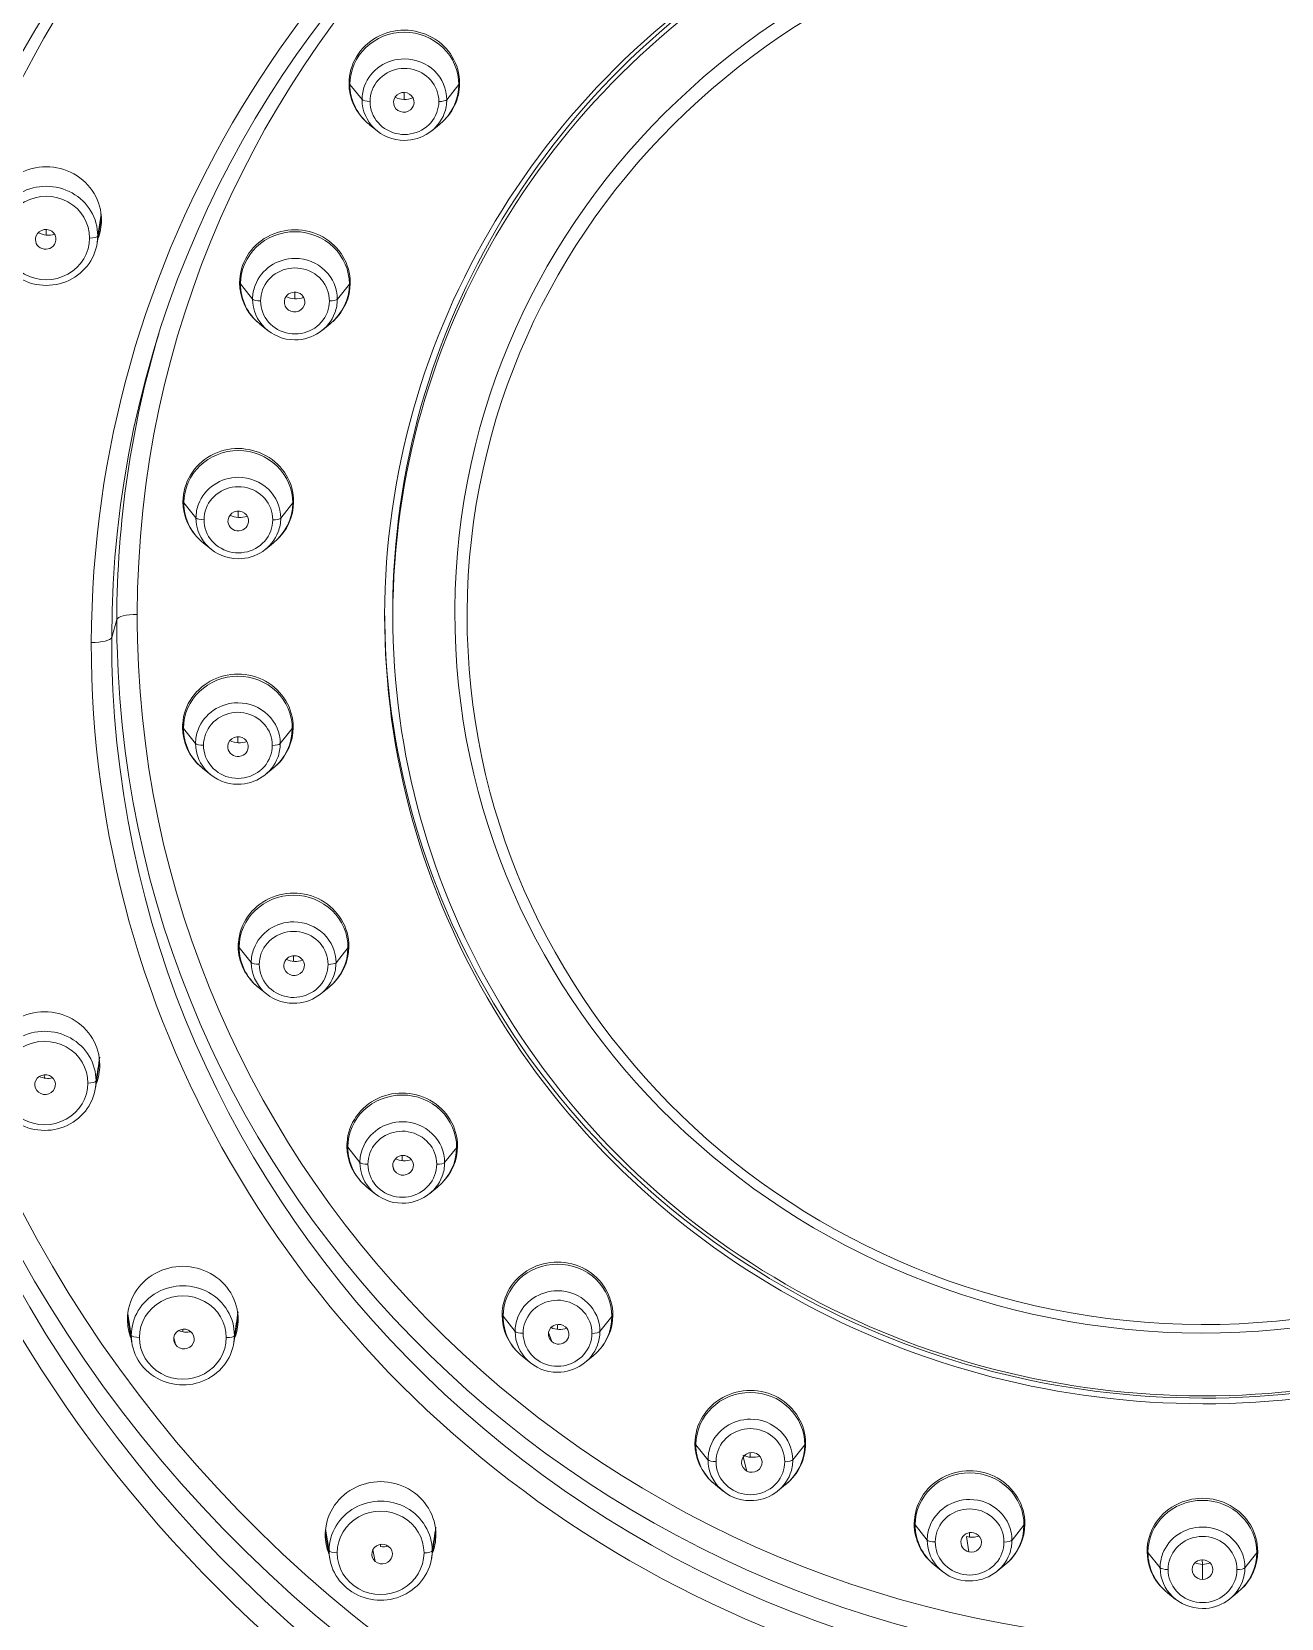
# Model space of a CAD drawing. Extents: x 16539 to 19738, y -91 to 2224.
# Drawn here: x 17537.17 to 17567.66, y 1096.88 to 1135.6 of the extents above; entities that cross this region are included whole.
import ezdxf

# ---------------------------------------------------------------- set-up
doc = ezdxf.new("R2010")
doc.units = 0
doc.header["$LTSCALE"] = 10
doc.header["$MEASUREMENT"] = 0
doc.layers.add('1', color=7, linetype='CONTINUOUS')

msp = doc.modelspace()

# ---------------------------------------------------------------- linework, layer by layer
at = {"layer": '1', "color": 7, "linetype": 'Continuous', "lineweight": 13}
for p, q in [((17544.931, 1134.31), (17544.912, 1134.41)), ((17544.931, 1134.31), (17545.226, 1133.94)), ((17546.257, 1134.114), (17546.257, 1133.944)), ((17547.588, 1134.306), (17547.295, 1133.937)), ((17547.588, 1134.306), (17547.607, 1134.41)), ((17538.86, 1131.145), (17538.778, 1130.613)), ((17537.516, 1130.77), (17537.516, 1130.633)), ((17542.26, 1129.441), (17542.241, 1129.541)), ((17544.917, 1129.437), (17544.937, 1129.54)), ((17542.26, 1129.441), (17542.556, 1129.071)), ((17543.586, 1129.241), (17543.587, 1129.078)), ((17544.917, 1129.437), (17544.625, 1129.068)), ((17540.879, 1124.1), (17540.86, 1124.2)), ((17540.879, 1124.1), (17541.175, 1123.73)), ((17543.536, 1124.095), (17543.244, 1123.726)), ((17543.536, 1124.095), (17543.556, 1124.199)), ((17542.205, 1123.896), (17542.206, 1123.742)), ((17539.243, 1121.251), (17539.118, 1120.816)), ((17540.849, 1118.695), (17540.868, 1118.595)), ((17543.545, 1118.695), (17543.525, 1118.591)), ((17541.164, 1118.225), (17540.868, 1118.595)), ((17542.194, 1118.391), (17542.195, 1118.246)), ((17543.233, 1118.222), (17543.525, 1118.591)), ((17542.228, 1113.249), (17542.208, 1113.349)), ((17542.228, 1113.249), (17542.523, 1112.879)), ((17544.885, 1113.245), (17544.592, 1112.876)), ((17544.885, 1113.245), (17544.904, 1113.349)), ((17543.554, 1113.045), (17543.554, 1112.91)), ((17537.474, 1110.142), (17537.475, 1110.06)), ((17544.859, 1108.472), (17544.879, 1108.372)), ((17545.174, 1108.002), (17544.879, 1108.372)), ((17546.205, 1108.169), (17546.205, 1108.043)), ((17547.243, 1107.999), (17547.536, 1108.368)), ((17547.555, 1108.471), (17547.536, 1108.368)), ((17546.023, 1107.793), (17545.981, 1107.898)), ((17539.597, 1103.782), (17539.511, 1104.307)), ((17548.667, 1104.247), (17548.648, 1104.346)), ((17551.324, 1104.242), (17551.343, 1104.346)), ((17540.851, 1103.932), (17540.851, 1103.867)), ((17548.667, 1104.247), (17548.963, 1103.877)), ((17549.993, 1104.047), (17549.993, 1103.928)), ((17551.324, 1104.242), (17551.032, 1103.873)), ((17540.674, 1103.555), (17540.632, 1103.725)), ((17549.859, 1103.628), (17549.779, 1103.854)), ((17553.353, 1101.213), (17553.373, 1101.113)), ((17556.049, 1101.212), (17556.03, 1101.109)), ((17553.668, 1100.743), (17553.373, 1101.113)), ((17554.62, 1100.468), (17554.528, 1100.813)), ((17554.699, 1100.919), (17554.699, 1100.806)), ((17555.737, 1100.739), (17556.03, 1101.109)), ((17544.422, 1098.527), (17544.336, 1099.053)), ((17558.722, 1099.153), (17558.703, 1099.253)), ((17558.722, 1099.153), (17559.018, 1098.783)), ((17560.048, 1098.966), (17560.049, 1098.856)), ((17561.379, 1099.149), (17561.087, 1098.78)), ((17561.379, 1099.149), (17561.399, 1099.252)), ((17545.549, 1098.263), (17545.489, 1098.547)), ((17545.676, 1098.681), (17545.676, 1098.63)), ((17560.031, 1098.495), (17559.976, 1098.868)), ((17564.405, 1098.48), (17564.385, 1098.58)), ((17567.062, 1098.476), (17567.081, 1098.58)), ((17564.405, 1098.48), (17564.7, 1098.11)), ((17565.73, 1098.307), (17565.731, 1098.192)), ((17565.732, 1098.192), (17565.734, 1097.825)), ((17567.062, 1098.476), (17566.769, 1098.107))]:
    msp.add_line(p, q, dxfattribs=at)
at = {"layer": '1', "color": 7, "linetype": 'Continuous', "lineweight": 18}
for p, q in [((17546.452, 1133.737), (17546.476, 1133.778)), ((17546.93, 1133.181), (17547.119, 1133.335)), ((17545.407, 1133.328), (17545.597, 1133.176)), ((17538.764, 1130.436), (17538.866, 1131.085)), ((17542.737, 1128.459), (17542.927, 1128.306)), ((17544.26, 1128.312), (17544.449, 1128.466)), ((17541.356, 1123.117), (17541.546, 1122.965)), ((17542.879, 1122.97), (17543.068, 1123.124)), ((17545.979, 1121.505), (17545.979, 1121.368)), ((17541.345, 1117.613), (17541.535, 1117.461)), ((17542.868, 1117.466), (17543.057, 1117.62)), ((17542.704, 1112.267), (17542.894, 1112.115)), ((17544.227, 1112.12), (17544.416, 1112.274)), ((17538.723, 1109.813), (17538.824, 1110.462)), ((17537.26, 1109.816), (17537.246, 1109.869)), ((17545.355, 1107.39), (17545.545, 1107.237)), ((17546.878, 1107.243), (17547.067, 1107.397)), ((17539.505, 1104.239), (17539.612, 1103.59)), ((17542.099, 1103.6), (17542.201, 1104.25)), ((17549.144, 1103.264), (17549.334, 1103.112)), ((17550.667, 1103.117), (17550.855, 1103.271)), ((17553.849, 1100.131), (17554.039, 1099.978)), ((17555.372, 1099.983), (17555.561, 1100.137)), ((17544.331, 1098.984), (17544.437, 1098.336)), ((17546.925, 1098.346), (17547.026, 1098.995)), ((17559.199, 1098.171), (17559.389, 1098.018)), ((17560.722, 1098.023), (17560.911, 1098.177)), ((17564.881, 1097.498), (17565.071, 1097.346)), ((17566.404, 1097.351), (17566.593, 1097.505))]:
    msp.add_line(p, q, dxfattribs=at)
for centre, major_axis, ratio, start_param, end_param in [((17565.793, 1117.918), (-62.049, -0.257), 0.961303, 4.706476, 7.291782), ((17565.791, 1118.295), (49.268, 0.196), 0.96126, 0.007554, 3.135841), ((17565.788, 1119.122), (40.069, 0.159), 0.96126, 0.010615, 3.135841), ((17565.784, 1119.949), (32.869, 0.13), 0.96126, 0.014207, 3.135841), ((17565.781, 1120.774), (26.663, 0.106), 0.96126, 0.018859, 3.135841), ((17565.778, 1121.475), (19.8, 0.079), 0.96126, 6.277434, 9.419027), ((17565.779, 1121.337), (-19.8, -0.079), 0.96126, 3.135841, 6.277434), ((17565.779, 1121.337), (20, 0.079), 0.96126, 6.277434, 9.419027), ((17565.779, 1121.415), (-18.287, -0.073), 0.96126, 3.135841, 6.273075), ((17565.779, 1121.337), (-17.988, -0.071), 0.96126, 3.135841, 6.273075), ((17546.259, 1134.336), (1.35, 0.005), 0.96126, 6.277434, 9.419027), ((17546.259, 1134.308), (-1.328, -0.005), 0.96126, 4.706638, 6.277434), ((17546.259, 1134.308), (-1.328, -0.005), 0.96126, 3.135841, 4.706638), ((17546.261, 1133.939), (-1.034, -0.004), 0.96126, 4.706638, 5.933467), ((17546.261, 1133.939), (-1.034, -0.004), 0.96126, 3.135841, 4.706638), ((17546.259, 1134.336), (1.35, 0.005), 0.96126, 3.135841, 3.95776), ((17546.259, 1134.308), (-1.328, -0.005), 0.96126, 6.277434, 7.153889), ((17546.261, 1133.939), (-1.034, -0.004), 0.96126, 5.933467, 6.277434), ((17546.246, 1133.874), (-0.251, -0.001), 0.961209, 2.534664, 5.676257), ((17546.259, 1134.308), (-1.328, -0.005), 0.96126, 2.270897, 3.135841), ((17546.259, 1134.336), (1.35, 0.005), 0.96126, 5.416196, 6.277434), ((17546.261, 1133.939), (-1.034, -0.004), 0.96126, 6.277434, 7.84823), ((17546.246, 1133.874), (-0.251, -0.001), 0.961209, 5.676257, 8.81785), ((17546.274, 1134.432), (-0.508, -0.001), 0.961209, 1.075885, 1.96417), ((17546.261, 1133.939), (-1.034, -0.004), 0.96126, 2.791875, 3.135841), ((17546.261, 1133.939), (-1.034, -0.004), 0.96126, 1.565045, 2.791875), ((17537.518, 1131.003), (1.35, 0.005), 0.96126, 6.277434, 9.419027), ((17537.52, 1130.615), (-1.258, -0.005), 0.96126, 3.135841, 6.277434), ((17537.508, 1130.529), (-0.251, 0), 0.960819, 2.779724, 5.921317), ((17537.575, 1131.083), (-0.472, 0.001), 0.960819, 1.020922, 1.891389), ((17537.518, 1131.003), (1.35, 0.005), 0.96126, 5.918605, 6.277434), ((17543.589, 1129.467), (1.35, 0.005), 0.96126, 6.277434, 9.419027), ((17543.589, 1129.439), (-1.328, -0.005), 0.96126, 4.706638, 6.277434), ((17543.589, 1129.439), (-1.328, -0.005), 0.96126, 3.135841, 4.706638), ((17537.52, 1130.615), (-1.258, -0.005), 0.96126, 6.277434, 9.419027), ((17537.508, 1130.529), (-0.251, 0), 0.960819, 5.921317, 9.062909), ((17543.59, 1129.07), (-1.034, -0.004), 0.96126, 4.706638, 5.933467), ((17543.59, 1129.07), (-1.034, -0.004), 0.96126, 3.135841, 4.706638), ((17543.589, 1129.467), (1.35, 0.005), 0.96126, 3.135841, 3.955453), ((17543.589, 1129.467), (1.35, 0.005), 0.96126, 5.46926, 6.277434), ((17543.589, 1129.439), (-1.328, -0.005), 0.96126, 6.277434, 7.153889), ((17543.59, 1129.07), (-1.034, -0.004), 0.96126, 6.277434, 7.84823), ((17543.59, 1129.07), (-1.034, -0.004), 0.96126, 5.933467, 6.277434), ((17543.581, 1129), (-0.251, -0.001), 0.96115, 5.917458, 9.059051), ((17543.581, 1129), (-0.251, -0.001), 0.96115, 2.775866, 5.917458), ((17543.613, 1129.566), (-0.508, -0.001), 0.96115, 1.077148, 1.949185), ((17543.589, 1129.439), (-1.328, -0.005), 0.96126, 2.270897, 3.135841), ((17543.59, 1129.07), (-1.034, -0.004), 0.96126, 1.565045, 2.791875), ((17543.59, 1129.07), (-1.034, -0.004), 0.96126, 2.791875, 3.135841), ((17565.779, 1121.21), (-26.537, -0.105), 0.96126, 6.000412, 6.277434), ((17542.208, 1124.126), (1.35, 0.005), 0.96126, 6.277434, 9.419027), ((17542.208, 1124.097), (-1.328, -0.005), 0.96126, 4.706638, 6.277434), ((17542.208, 1124.097), (-1.328, -0.005), 0.96126, 3.135841, 4.706638), ((17542.209, 1123.728), (-1.034, -0.004), 0.96126, 4.706638, 5.933467), ((17542.209, 1123.728), (-1.034, -0.004), 0.96126, 3.135841, 4.706638), ((17542.208, 1124.126), (1.35, 0.005), 0.96126, 3.135841, 3.960755), ((17542.208, 1124.097), (-1.328, -0.005), 0.96126, 6.277434, 7.153889), ((17542.209, 1123.728), (-1.034, -0.004), 0.96126, 5.933467, 6.277434), ((17542.208, 1124.097), (-1.328, -0.005), 0.96126, 2.270897, 3.135841), ((17542.208, 1124.126), (1.35, 0.005), 0.96126, 5.44987, 6.277434), ((17542.209, 1123.728), (-1.034, -0.004), 0.96126, 6.277434, 7.84823), ((17542.206, 1123.655), (-0.251, -0.001), 0.961116, 6.158363, 9.299955), ((17542.206, 1123.655), (-0.251, -0.001), 0.961116, 3.01677, 6.158363), ((17542.241, 1124.23), (-0.508, -0.002), 0.961116, 1.082824, 1.936307), ((17542.209, 1123.728), (-1.034, -0.004), 0.96126, 2.791875, 3.135841), ((17542.209, 1123.728), (-1.034, -0.004), 0.96126, 1.565045, 2.791875), ((17565.778, 1121.475), (-20, -0.079), 0.96126, 6.277434, 9.419027), ((17565.779, 1121.337), (20, 0.079), 0.96126, 3.135841, 6.277434), ((17565.779, 1121.337), (-19.8, -0.079), 0.96126, 6.277434, 9.419027), ((17565.779, 1121.415), (-18.287, -0.073), 0.96126, 6.277434, 9.414668), ((17565.779, 1121.415), (-18.287, -0.073), 0.96126, 6.273075, 6.277434), ((17565.779, 1121.337), (-17.988, -0.071), 0.96126, 6.277434, 9.414668), ((17565.779, 1121.337), (17.988, 0.071), 0.96126, 3.131483, 3.135841), ((17565.779, 1121.21), (-26.537, -0.105), 0.96126, 6.277434, 6.302045), ((17565.779, 1121.21), (-26.537, -0.105), 0.96126, 0.018859, 3.135841), ((17565.781, 1120.774), (26.663, 0.106), 0.96126, 3.160452, 6.277434), ((17565.782, 1120.519), (-32.731, -0.13), 0.96126, 0.014207, 3.135841), ((17565.784, 1119.949), (32.869, 0.13), 0.96126, 3.1558, 6.277434), ((17542.197, 1118.621), (1.35, 0.005), 0.96126, 6.277434, 9.419027), ((17542.197, 1118.593), (-1.328, -0.005), 0.96126, 4.706638, 6.277434), ((17542.197, 1118.593), (-1.328, -0.005), 0.96126, 3.135841, 4.706638), ((17565.786, 1119.692), (-39.931, -0.158), 0.96126, 0.010615, 3.135841), ((17565.788, 1119.122), (40.069, 0.159), 0.96126, 3.152207, 6.277434), ((17542.198, 1118.224), (-1.034, -0.004), 0.96126, 4.706638, 5.933467), ((17542.198, 1118.224), (-1.034, -0.004), 0.96126, 3.135841, 4.706638), ((17565.789, 1118.865), (-49.131, -0.195), 0.96126, 0.007554, 3.135841), ((17542.197, 1118.621), (1.35, 0.005), 0.96126, 3.135841, 3.971113), ((17542.197, 1118.621), (1.35, 0.005), 0.96126, 5.473186, 6.277434), ((17542.197, 1118.593), (-1.328, -0.005), 0.96126, 6.277434, 7.153889), ((17542.198, 1118.224), (-1.034, -0.004), 0.96126, 5.933467, 6.277434), ((17542.202, 1118.15), (-0.251, -0.001), 0.961116, 3.257564, 6.399157), ((17542.237, 1118.733), (-0.508, -0.002), 0.961116, 1.092712, 1.926363), ((17542.197, 1118.593), (-1.328, -0.005), 0.96126, 2.270897, 3.135841), ((17565.791, 1118.295), (49.268, 0.196), 0.96126, 3.149147, 6.277434), ((17542.198, 1118.224), (-1.034, -0.004), 0.96126, 6.277434, 7.84823), ((17542.202, 1118.15), (-0.251, -0.001), 0.961116, 0.115972, 3.257564), ((17542.198, 1118.224), (-1.034, -0.004), 0.96126, 1.565045, 2.791875), ((17542.198, 1118.224), (-1.034, -0.004), 0.96126, 2.791875, 3.135841), ((17543.556, 1113.276), (1.35, 0.005), 0.96126, 6.277434, 9.419027), ((17543.556, 1113.247), (-1.328, -0.005), 0.96126, 4.706638, 6.277434), ((17543.556, 1113.247), (-1.328, -0.005), 0.96126, 3.135841, 4.706638), ((17543.558, 1112.878), (-1.034, -0.004), 0.96126, 4.706638, 5.933467), ((17543.558, 1112.878), (-1.034, -0.004), 0.96126, 3.135841, 4.706638), ((17543.556, 1113.276), (1.35, 0.005), 0.96126, 3.135841, 4.001792), ((17543.556, 1113.247), (-1.328, -0.005), 0.96126, 6.277434, 7.153889), ((17543.558, 1112.878), (-1.034, -0.004), 0.96126, 5.933467, 6.277434), ((17543.556, 1113.247), (-1.328, -0.005), 0.96126, 2.270897, 3.135841), ((17543.556, 1113.276), (1.35, 0.005), 0.96126, 5.422626, 6.277434), ((17543.558, 1112.878), (-1.034, -0.004), 0.96126, 6.277434, 7.84823), ((17543.57, 1112.805), (-0.251, -0.001), 0.961148, 3.498461, 6.640053), ((17543.57, 1112.805), (-0.251, -0.001), 0.961148, 0.356868, 3.498461), ((17543.602, 1113.396), (-0.508, -0.003), 0.961148, 1.106235, 1.91981), ((17543.558, 1112.878), (-1.034, -0.004), 0.96126, 2.791875, 3.135841), ((17543.558, 1112.878), (-1.034, -0.004), 0.96126, 1.565045, 2.791875), ((17537.477, 1110.38), (1.35, 0.005), 0.96126, 6.277434, 9.419027), ((17537.478, 1109.992), (-1.258, -0.005), 0.96126, 3.135841, 6.277434), ((17537.494, 1109.901), (-0.251, -0.002), 0.960812, 3.49468, 6.636273), ((17537.561, 1110.506), (-0.472, -0.004), 0.960812, 1.10216, 1.809656), ((17537.477, 1110.38), (1.35, 0.005), 0.96126, 5.918605, 6.277434), ((17537.478, 1109.992), (-1.258, -0.005), 0.96126, 6.277434, 9.419027), ((17537.494, 1109.901), (-0.251, -0.002), 0.960812, 0.353087, 3.49468), ((17546.207, 1108.398), (1.35, 0.005), 0.96126, 6.277434, 9.419027), ((17546.207, 1108.37), (-1.328, -0.005), 0.96126, 4.706638, 6.277434), ((17546.207, 1108.37), (-1.328, -0.005), 0.96126, 3.135841, 4.706638), ((17546.209, 1108), (-1.034, -0.004), 0.96126, 4.706638, 5.933467), ((17546.209, 1108), (-1.034, -0.004), 0.96126, 3.135841, 4.706638), ((17546.207, 1108.398), (1.35, 0.005), 0.96126, 3.135841, 3.973566), ((17546.207, 1108.37), (-1.328, -0.005), 0.96126, 6.277434, 7.153889), ((17546.209, 1108), (-1.034, -0.004), 0.96126, 5.933467, 6.277434), ((17546.229, 1107.93), (-0.251, -0.001), 0.961206, 3.739649, 6.881241), ((17546.207, 1108.37), (-1.328, -0.005), 0.96126, 2.270897, 3.135841), ((17546.207, 1108.398), (1.35, 0.005), 0.96126, 5.483495, 6.277434), ((17546.209, 1108), (-1.034, -0.004), 0.96126, 6.277434, 7.84823), ((17546.229, 1107.93), (-0.251, -0.001), 0.961206, 0.598056, 3.739649), ((17546.257, 1108.529), (-0.508, -0.003), 0.961206, 1.122554, 1.917132), ((17546.209, 1108), (-1.034, -0.004), 0.96126, 2.791875, 3.135841), ((17546.209, 1108), (-1.034, -0.004), 0.96126, 1.565045, 2.791875), ((17540.853, 1104.168), (1.35, 0.005), 0.96126, 6.277434, 9.419027), ((17549.996, 1104.273), (1.35, 0.005), 0.96126, 6.277434, 9.419027), ((17549.996, 1104.244), (-1.328, -0.005), 0.96126, 4.706638, 6.277434), ((17549.996, 1104.244), (-1.328, -0.005), 0.96126, 3.135841, 4.706638), ((17540.855, 1103.78), (-1.258, -0.005), 0.96126, 3.135841, 6.277434), ((17549.997, 1103.875), (-1.034, -0.004), 0.96126, 4.706638, 5.933467), ((17549.997, 1103.875), (-1.034, -0.004), 0.96126, 3.135841, 4.706638), ((17540.853, 1104.168), (1.35, 0.005), 0.96126, 3.135841, 3.506205), ((17540.881, 1103.692), (-0.251, -0.003), 0.961042, 3.734242, 6.875835), ((17540.853, 1104.168), (1.35, 0.005), 0.96126, 5.918605, 6.277434), ((17549.996, 1104.273), (1.35, 0.005), 0.96126, 3.135841, 3.944359), ((17549.996, 1104.244), (-1.328, -0.005), 0.96126, 6.277434, 7.153889), ((17549.997, 1103.875), (-1.034, -0.004), 0.96126, 5.933467, 6.277434), ((17550.025, 1103.809), (-0.251, -0.001), 0.961277, 3.981252, 7.122845), ((17550.047, 1104.414), (-0.508, -0.003), 0.961277, 1.140665, 1.918552), ((17550.025, 1103.809), (-0.251, -0.001), 0.961277, 0.83966, 3.981252), ((17549.996, 1104.244), (-1.328, -0.005), 0.96126, 2.270897, 3.135841), ((17549.996, 1104.273), (1.35, 0.005), 0.96126, 5.495325, 6.277434), ((17540.855, 1103.78), (-1.258, -0.005), 0.96126, 6.277434, 9.419027), ((17540.881, 1103.692), (-0.251, -0.003), 0.961042, 0.592649, 3.734242), ((17540.94, 1104.312), (-0.472, -0.005), 0.961042, 1.144243, 1.794061), ((17549.997, 1103.875), (-1.034, -0.004), 0.96126, 6.277434, 7.84823), ((17549.997, 1103.875), (-1.034, -0.004), 0.96126, 1.565045, 2.791875), ((17549.997, 1103.875), (-1.034, -0.004), 0.96126, 2.791875, 3.135841), ((17554.701, 1101.139), (1.35, 0.005), 0.96126, 6.277434, 9.419027), ((17554.701, 1101.111), (-1.328, -0.005), 0.96126, 4.706638, 6.277434), ((17554.701, 1101.111), (-1.328, -0.005), 0.96126, 3.135841, 4.706638), ((17554.703, 1100.741), (-1.034, -0.004), 0.96126, 4.706638, 5.933467), ((17554.703, 1100.741), (-1.034, -0.004), 0.96126, 3.135841, 4.706638), ((17554.701, 1101.139), (1.35, 0.005), 0.96126, 3.135841, 3.956141), ((17554.701, 1101.111), (-1.328, -0.005), 0.96126, 6.277434, 7.153889), ((17554.703, 1100.741), (-1.034, -0.004), 0.96126, 5.933467, 6.277434), ((17554.737, 1100.681), (-0.251, -0.001), 0.961344, 4.223303, 7.364896), ((17554.752, 1101.292), (-0.508, -0.003), 0.961344, 1.08171, 1.924344), ((17554.737, 1100.681), (-0.251, -0.001), 0.961344, 1.08171, 4.223303), ((17554.701, 1101.111), (-1.328, -0.005), 0.96126, 2.270897, 3.135841), ((17554.701, 1101.139), (1.35, 0.005), 0.96126, 5.415852, 6.277434), ((17554.703, 1100.741), (-1.034, -0.004), 0.96126, 6.277434, 7.84823), ((17554.703, 1100.741), (-1.034, -0.004), 0.96126, 2.791875, 3.135841), ((17560.051, 1099.179), (1.35, 0.005), 0.96126, 6.277434, 9.419027), ((17560.051, 1099.151), (-1.328, -0.005), 0.96126, 4.706638, 6.277434), ((17560.051, 1099.151), (-1.328, -0.005), 0.96126, 3.135841, 4.706638), ((17545.679, 1098.913), (1.35, 0.005), 0.96126, 6.277434, 9.419027), ((17554.703, 1100.741), (-1.034, -0.004), 0.96126, 1.565045, 2.791875), ((17545.68, 1098.525), (-1.258, -0.005), 0.96126, 3.135841, 6.277434), ((17560.052, 1098.781), (-1.034, -0.004), 0.96126, 4.706638, 5.933467), ((17560.052, 1098.781), (-1.034, -0.004), 0.96126, 3.135841, 4.706638), ((17565.733, 1098.507), (1.35, 0.005), 0.96126, 6.277434, 9.419027), ((17565.733, 1098.478), (-1.328, -0.005), 0.96126, 4.706638, 6.277434), ((17565.733, 1098.478), (-1.328, -0.005), 0.96126, 3.135841, 4.706638), ((17545.679, 1098.913), (1.35, 0.005), 0.96126, 3.135841, 3.506205), ((17545.679, 1098.913), (1.35, 0.005), 0.96126, 5.918605, 6.277434), ((17560.051, 1099.179), (1.35, 0.005), 0.96126, 3.135841, 4.025992), ((17560.051, 1099.151), (-1.328, -0.005), 0.96126, 6.277434, 7.153889), ((17560.052, 1098.781), (-1.034, -0.004), 0.96126, 5.933467, 6.277434), ((17560.091, 1098.729), (-0.25, -0.001), 0.961391, 4.465728, 7.60732), ((17560.098, 1099.343), (-0.508, -0.002), 0.961391, 1.324135, 1.934094), ((17560.091, 1098.729), (-0.25, -0.001), 0.961391, 1.324135, 4.465728), ((17560.051, 1099.151), (-1.328, -0.005), 0.96126, 2.270897, 3.135841), ((17560.051, 1099.179), (1.35, 0.005), 0.96126, 5.451735, 6.277434), ((17565.735, 1098.109), (-1.034, -0.004), 0.96126, 4.706638, 5.933467), ((17565.735, 1098.109), (-1.034, -0.004), 0.96126, 3.135841, 4.706638), ((17545.68, 1098.525), (-1.258, -0.005), 0.96126, 6.277434, 9.419027), ((17545.716, 1098.443), (-0.251, -0.003), 0.961322, 3.975434, 7.117027), ((17545.716, 1098.443), (-0.251, -0.003), 0.961322, 0.833841, 3.975434), ((17545.763, 1099.076), (-0.472, -0.006), 0.961322, 1.375765, 1.786628), ((17560.052, 1098.781), (-1.034, -0.004), 0.96126, 6.277434, 7.84823), ((17560.052, 1098.781), (-1.034, -0.004), 0.96126, 2.791875, 3.135841), ((17565.733, 1098.507), (1.35, 0.005), 0.96126, 3.135841, 3.920012), ((17565.733, 1098.507), (1.35, 0.005), 0.96126, 5.48806, 6.277434), ((17560.052, 1098.781), (-1.034, -0.004), 0.96126, 1.565045, 2.791875), ((17565.733, 1098.478), (-1.328, -0.005), 0.96126, 6.277434, 7.153889), ((17565.735, 1098.109), (-1.034, -0.004), 0.96126, 5.933467, 6.277434), ((17565.735, 1098.109), (-1.034, -0.004), 0.96126, 6.277434, 7.84823), ((17565.735, 1098.066), (-0.25, -0.001), 0.961409, 4.706615, 7.848208), ((17565.733, 1098.681), (-0.508, -0.002), 0.961409, 1.193528, 1.565022), ((17565.733, 1098.681), (-0.508, -0.002), 0.961409, 1.565022, 1.947315), ((17565.735, 1098.066), (-0.25, -0.001), 0.961409, 1.565022, 4.706615), ((17565.733, 1098.478), (-1.328, -0.005), 0.96126, 2.270897, 3.135841), ((17565.735, 1098.109), (-1.034, -0.004), 0.96126, 2.791875, 3.135841), ((17565.735, 1098.109), (-1.034, -0.004), 0.96126, 1.565045, 2.791875)]:
    msp.add_ellipse(centre, major_axis=major_axis, ratio=ratio, start_param=start_param, end_param=end_param, dxfattribs=at)
at = {"layer": '1', "color": 7, "linetype": 'Continuous', "lineweight": 13}
for centre, major_axis, ratio, start_param, end_param in [((17565.792, 1118.167), (49.767, 0.198), 0.96126, 6.277434, 9.419027), ((17565.788, 1118.994), (48.632, 0.193), 0.96126, 2.07672, 3.135841), ((17565.788, 1118.994), (40.567, 0.161), 0.96126, 6.277434, 9.419027), ((17565.785, 1119.821), (39.432, 0.157), 0.96126, 2.077561, 3.135841), ((17565.785, 1119.821), (33.368, 0.132), 0.96126, 6.277434, 9.419027), ((17565.782, 1120.648), (32.232, 0.128), 0.96126, 2.078534, 3.135841), ((17565.782, 1120.648), (27.161, 0.108), 0.96126, 6.277434, 9.419027), ((17565.779, 1121.337), (-26.038, -0.103), 0.96126, 3.160452, 6.277434), ((17546.261, 1133.895), (-0.839, -0.003), 0.96126, 3.135841, 5.933467), ((17546.261, 1133.895), (-0.839, -0.003), 0.96126, 5.933467, 6.277434), ((17545.422, 1133.952), (0.2, 0), 0.275637, 3.359127, 4.714038), ((17546.261, 1133.895), (-0.839, -0.003), 0.96126, 6.277434, 9.07506), ((17546.261, 1133.895), (-0.839, -0.003), 0.96126, 2.791875, 3.135841), ((17547.1, 1133.949), (-0.2, 0), 0.275637, 1.572446, 2.927356), ((17537.52, 1130.562), (-1.059, -0.004), 0.96126, 3.135841, 6.277434), ((17537.52, 1130.562), (-1.059, -0.004), 0.96126, 6.277434, 9.419027), ((17538.579, 1130.616), (-0.2, 0), 0.275637, 1.572446, 3.099609), ((17543.591, 1129.026), (-0.839, -0.003), 0.96126, 3.135841, 5.933467), ((17542.751, 1129.083), (0.2, 0), 0.275637, 3.359127, 4.714038), ((17543.591, 1129.026), (-0.839, -0.003), 0.96126, 5.933467, 6.277434), ((17543.591, 1129.026), (-0.839, -0.003), 0.96126, 6.277434, 9.07506), ((17543.591, 1129.026), (-0.839, -0.003), 0.96126, 2.791875, 3.135841), ((17544.429, 1129.08), (-0.2, 0), 0.275637, 1.572446, 2.927356), ((17542.21, 1123.685), (-0.839, -0.003), 0.96126, 3.135841, 5.933467), ((17541.37, 1123.741), (0.2, 0), 0.275637, 3.359127, 4.714038), ((17542.21, 1123.685), (-0.839, -0.003), 0.96126, 5.933467, 6.277434), ((17542.21, 1123.685), (-0.839, -0.003), 0.96126, 6.277434, 9.07506), ((17542.21, 1123.685), (-0.839, -0.003), 0.96126, 2.791875, 3.135841), ((17543.048, 1123.738), (-0.2, 0), 0.275637, 1.572446, 2.927356), ((17539.741, 1121.239), (-0.5, 0.001), 0.275637, 4.714038, 6.205005), ((17565.779, 1121.337), (-26.038, -0.103), 0.96126, 6.277434, 6.302045), ((17565.779, 1121.337), (-26.038, -0.103), 0.96126, 0.018859, 3.135841), ((17565.782, 1120.648), (32.232, 0.128), 0.96126, 3.1558, 6.277434), ((17565.782, 1120.648), (27.161, 0.108), 0.96126, 3.135841, 6.277434), ((17538.62, 1120.828), (0.5, -0.001), 0.275637, 4.714038, 6.205005), ((17565.781, 1120.774), (26.663, 0.106), 0.96126, 3.135841, 3.160452), ((17565.785, 1119.821), (33.368, 0.132), 0.96126, 3.135841, 6.277434), ((17565.785, 1119.821), (39.432, 0.157), 0.96126, 3.152207, 6.277434), ((17565.788, 1118.994), (40.567, 0.161), 0.96126, 3.135841, 6.277434), ((17542.198, 1118.18), (-0.839, -0.003), 0.96126, 3.135841, 5.933467), ((17565.788, 1118.994), (48.632, 0.193), 0.96126, 3.149147, 6.277434), ((17565.792, 1118.167), (49.767, 0.198), 0.96126, 3.135841, 6.277434), ((17542.198, 1118.18), (-0.839, -0.003), 0.96126, 5.933467, 6.277434), ((17541.359, 1118.237), (-0.2, 0), 0.275637, 0.217535, 1.572446), ((17542.198, 1118.18), (-0.839, -0.003), 0.96126, 6.277434, 9.07506), ((17542.198, 1118.18), (-0.839, -0.003), 0.96126, 2.791875, 3.135841), ((17543.037, 1118.234), (0.2, 0), 0.275637, 4.714038, 6.068949), ((17543.558, 1112.834), (-0.839, -0.003), 0.96126, 3.135841, 5.933467), ((17542.719, 1112.891), (0.2, 0), 0.275637, 3.359127, 4.714038), ((17543.558, 1112.834), (-0.839, -0.003), 0.96126, 6.277434, 9.07506), ((17543.558, 1112.834), (-0.839, -0.003), 0.96126, 5.933467, 6.277434), ((17543.558, 1112.834), (-0.839, -0.003), 0.96126, 2.791875, 3.135841), ((17544.397, 1112.888), (-0.2, 0), 0.275637, 1.572446, 2.927356), ((17537.479, 1109.939), (-1.059, -0.004), 0.96126, 3.135841, 6.277434), ((17537.479, 1109.939), (-1.059, -0.004), 0.96126, 6.277434, 9.419027), ((17538.537, 1109.993), (-0.2, 0), 0.275637, 1.572446, 3.099609), ((17546.209, 1107.957), (-0.839, -0.003), 0.96126, 3.135841, 5.933467), ((17546.209, 1107.957), (-0.839, -0.003), 0.96126, 5.933467, 6.277434), ((17545.37, 1108.014), (-0.2, 0), 0.275637, 0.217535, 1.572446), ((17546.209, 1107.957), (-0.839, -0.003), 0.96126, 6.277434, 9.07506), ((17546.209, 1107.957), (-0.839, -0.003), 0.96126, 2.791875, 3.135841), ((17547.048, 1108.011), (0.2, 0), 0.275637, 4.714038, 6.068949), ((17540.855, 1103.727), (-1.059, -0.004), 0.96126, 3.135841, 6.277434), ((17549.997, 1103.832), (-0.839, -0.003), 0.96126, 3.135841, 5.933467), ((17549.997, 1103.832), (-0.839, -0.003), 0.96126, 5.933467, 6.277434), ((17539.796, 1103.784), (0.2, 0), 0.275637, 3.186875, 4.714038), ((17540.855, 1103.727), (-1.059, -0.004), 0.96126, 6.277434, 9.419027), ((17541.913, 1103.78), (-0.2, 0), 0.275637, 1.572446, 3.099609), ((17549.158, 1103.888), (0.2, 0), 0.275637, 3.359127, 4.714038), ((17549.997, 1103.832), (-0.839, -0.003), 0.96126, 6.277434, 9.07506), ((17549.997, 1103.832), (-0.839, -0.003), 0.96126, 2.791875, 3.135841), ((17550.836, 1103.885), (-0.2, 0), 0.275637, 1.572446, 2.927356), ((17554.703, 1100.698), (-0.839, -0.003), 0.96126, 3.135841, 5.933467), ((17554.703, 1100.698), (-0.839, -0.003), 0.96126, 5.933467, 6.277434), ((17553.864, 1100.754), (-0.2, 0), 0.275637, 0.217535, 1.572446), ((17554.703, 1100.698), (-0.839, -0.003), 0.96126, 6.277434, 9.07506), ((17554.703, 1100.698), (-0.839, -0.003), 0.96126, 2.791875, 3.135841), ((17555.542, 1100.752), (0.2, 0), 0.275637, 4.714038, 6.068949), ((17545.68, 1098.472), (-1.059, -0.004), 0.96126, 3.135841, 6.277434), ((17560.052, 1098.738), (-0.839, -0.003), 0.96126, 3.135841, 5.933467), ((17560.052, 1098.738), (-0.839, -0.003), 0.96126, 5.933467, 6.277434), ((17565.735, 1098.066), (-0.839, -0.003), 0.96126, 3.135841, 5.933467), ((17544.622, 1098.529), (0.2, 0), 0.275637, 3.186875, 4.714038), ((17546.739, 1098.526), (-0.2, 0), 0.275637, 1.572446, 3.099609), ((17559.213, 1098.794), (0.2, 0), 0.275637, 3.359127, 4.714038), ((17560.052, 1098.738), (-0.839, -0.003), 0.96126, 6.277434, 9.07506), ((17560.052, 1098.738), (-0.839, -0.003), 0.96126, 2.791875, 3.135841), ((17560.891, 1098.792), (-0.2, 0), 0.275637, 1.572446, 2.927356), ((17545.68, 1098.472), (-1.059, -0.004), 0.96126, 6.277434, 9.419027), ((17564.895, 1098.122), (0.2, 0), 0.275637, 3.359127, 4.714038), ((17565.735, 1098.066), (-0.839, -0.003), 0.96126, 5.933467, 6.277434), ((17566.574, 1098.119), (-0.2, 0), 0.275637, 1.572446, 2.927356), ((17565.735, 1098.066), (-0.839, -0.003), 0.96126, 6.277434, 9.07506), ((17565.735, 1098.066), (-0.839, -0.003), 0.96126, 2.791875, 3.135841)]:
    msp.add_ellipse(centre, major_axis=major_axis, ratio=ratio, start_param=start_param, end_param=end_param, dxfattribs=at)
at = {"layer": '1', "color": 7, "linetype": 'Continuous', "lineweight": 18}
for points, knots in [([(17600.162, 1171.54), (17598.362, 1172.621), (17596.508, 1173.616), (17592.705, 1175.428), (17590.758, 1176.244), (17586.789, 1177.689), (17584.767, 1178.318), (17580.67, 1179.381), (17578.594, 1179.816), (17574.408, 1180.489), (17572.298, 1180.726), (17568.063, 1181.001), (17565.939, 1181.039), (17561.696, 1180.913), (17559.578, 1180.75), (17555.368, 1180.225), (17553.277, 1179.864), (17549.141, 1178.945), (17547.096, 1178.388), (17543.074, 1177.084), (17541.096, 1176.337), (17537.226, 1174.66), (17535.333, 1173.73), (17531.652, 1171.697), (17529.864, 1170.593), (17526.408, 1168.223), (17524.74, 1166.956), (17521.542, 1164.272), (17520.012, 1162.854), (17517.103, 1159.881), (17515.725, 1158.326), (17513.133, 1155.093), (17511.919, 1153.416), (17509.669, 1149.955), (17508.633, 1148.171), (17506.747, 1144.515), (17505.897, 1142.642), (17504.392, 1138.826), (17503.737, 1136.882), (17502.629, 1132.943), (17502.176, 1130.947), (17501.474, 1126.922), (17501.227, 1124.893), (17500.939, 1120.821), (17500.899, 1118.779), (17501.028, 1114.7), (17501.197, 1112.663), (17501.741, 1108.616), (17502.117, 1106.606), (17503.071, 1102.63), (17503.649, 1100.664), (17505.004, 1096.797), (17505.781, 1094.896), (17507.523, 1091.175), (17508.49, 1089.356), (17510.604, 1085.818), (17511.751, 1084.098), (17514.215, 1080.776), (17515.532, 1079.174), (17518.324, 1076.1), (17519.798, 1074.629), (17522.889, 1071.833), (17524.506, 1070.508), (17527.868, 1068.017), (17529.612, 1066.851), (17531.412, 1065.77)], [0, 0, 0, 0, 0.03125, 0.03125, 0.0625, 0.0625, 0.09375, 0.09375, 0.125, 0.125, 0.15625, 0.15625, 0.1875, 0.1875, 0.21875, 0.21875, 0.25, 0.25, 0.28125, 0.28125, 0.3125, 0.3125, 0.34375, 0.34375, 0.375, 0.375, 0.40625, 0.40625, 0.4375, 0.4375, 0.46875, 0.46875, 0.5, 0.5, 0.53125, 0.53125, 0.5625, 0.5625, 0.59375, 0.59375, 0.625, 0.625, 0.65625, 0.65625, 0.6875, 0.6875, 0.71875, 0.71875, 0.75, 0.75, 0.78125, 0.78125, 0.8125, 0.8125, 0.84375, 0.84375, 0.875, 0.875, 0.90625, 0.90625, 0.9375, 0.9375, 0.96875, 0.96875, 1, 1, 1, 1]), ([(17532.558, 1066.848), (17530.817, 1067.893), (17529.129, 1069.02), (17525.876, 1071.428), (17524.312, 1072.709), (17521.321, 1075.412), (17519.894, 1076.834), (17517.193, 1079.806), (17515.919, 1081.356), (17513.534, 1084.568), (17512.424, 1086.231), (17510.378, 1089.652), (17509.443, 1091.411), (17507.756, 1095.009), (17507.004, 1096.848), (17505.692, 1100.588), (17505.132, 1102.489), (17504.208, 1106.334), (17503.844, 1108.278), (17503.316, 1112.193), (17503.153, 1114.162), (17503.027, 1118.107), (17503.064, 1120.083), (17503.341, 1124.021), (17503.58, 1125.983), (17504.257, 1129.876), (17504.695, 1131.807), (17505.766, 1135.617), (17506.399, 1137.497), (17507.853, 1141.189), (17508.674, 1143), (17510.498, 1146.537), (17511.5, 1148.263), (17513.675, 1151.611), (17514.848, 1153.233), (17517.354, 1156.36), (17518.687, 1157.865), (17521.5, 1160.741), (17522.979, 1162.112), (17526.072, 1164.71), (17527.684, 1165.935), (17531.026, 1168.229), (17532.756, 1169.296), (17536.316, 1171.264), (17538.146, 1172.164), (17541.889, 1173.786), (17543.802, 1174.509), (17547.692, 1175.772), (17549.67, 1176.311), (17553.67, 1177.2), (17555.693, 1177.551), (17559.764, 1178.059), (17561.813, 1178.217), (17565.917, 1178.34), (17567.972, 1178.304), (17572.068, 1178.039), (17574.109, 1177.81), (17578.159, 1177.16), (17580.167, 1176.74), (17584.13, 1175.712), (17586.085, 1175.104), (17589.925, 1173.708), (17591.809, 1172.919), (17595.487, 1171.167), (17597.282, 1170.205), (17599.023, 1169.16)], [0, 0, 0, 0, 0.03125, 0.03125, 0.0625, 0.0625, 0.09375, 0.09375, 0.125, 0.125, 0.15625, 0.15625, 0.1875, 0.1875, 0.21875, 0.21875, 0.25, 0.25, 0.28125, 0.28125, 0.3125, 0.3125, 0.34375, 0.34375, 0.375, 0.375, 0.40625, 0.40625, 0.4375, 0.4375, 0.46875, 0.46875, 0.5, 0.5, 0.53125, 0.53125, 0.5625, 0.5625, 0.59375, 0.59375, 0.625, 0.625, 0.65625, 0.65625, 0.6875, 0.6875, 0.71875, 0.71875, 0.75, 0.75, 0.78125, 0.78125, 0.8125, 0.8125, 0.84375, 0.84375, 0.875, 0.875, 0.90625, 0.90625, 0.9375, 0.9375, 0.96875, 0.96875, 1, 1, 1, 1]), ([(17504.996, 1117.847), (17504.998, 1119.153), (17505.095, 1121.758), (17505.371, 1124.348), (17505.646, 1126.284), (17505.749, 1126.929), (17505.892, 1127.733), (17505.921, 1127.894), (17505.981, 1128.215), (17506.073, 1128.696), (17506.171, 1129.175), (17506.511, 1130.767), (17506.826, 1132.026), (17507.54, 1134.515), (17508.338, 1136.976), (17509.303, 1139.379), (17510.351, 1141.754), (17510.917, 1142.928), (17511.831, 1144.666), (17512.146, 1145.242), (17512.553, 1145.957), (17512.635, 1146.1), (17512.801, 1146.385), (17512.884, 1146.527), (17513.136, 1146.952), (17513.306, 1147.234), (17514.168, 1148.633), (17514.893, 1149.725), (17516.413, 1151.856), (17518.002, 1153.933), (17519.729, 1155.903), (17521.525, 1157.819), (17522.457, 1158.751), (17523.909, 1160.107), (17524.402, 1160.553), (17525.029, 1161.101), (17525.155, 1161.21), (17525.408, 1161.427), (17525.535, 1161.536), (17525.917, 1161.859), (17526.174, 1162.072), (17527.464, 1163.126), (17528.521, 1163.932), (17530.68, 1165.471), (17532.887, 1166.937), (17535.187, 1168.258), (17537.534, 1169.507), (17538.731, 1170.096), (17540.562, 1170.923), (17541.178, 1171.189), (17542.112, 1171.575), (17542.424, 1171.701), (17542.896, 1171.887), (17543.053, 1171.948), (17543.368, 1172.069), (17544.787, 1172.609), (17546.219, 1173.094), (17548.784, 1173.873), (17551.368, 1174.567), (17553.99, 1175.096), (17556.631, 1175.541), (17557.961, 1175.722), (17559.971, 1175.931), (17560.644, 1175.989), (17561.656, 1176.061), (17561.994, 1176.083), (17562.502, 1176.111), (17562.672, 1176.12), (17563.011, 1176.135), (17563.181, 1176.143), (17564.706, 1176.202), (17566.056, 1176.211), (17568.745, 1176.144), (17570.085, 1176.067), (17572.753, 1175.83), (17574.082, 1175.669), (17576.729, 1175.262), (17578.047, 1175.017), (17580.017, 1174.584), (17580.672, 1174.429), (17581.653, 1174.18), (17582.142, 1174.052), (17582.632, 1173.917), (17582.957, 1173.826), (17583.12, 1173.78), (17584.584, 1173.357), (17585.865, 1172.942), (17588.392, 1172.033), (17590.882, 1171.044), (17593.298, 1169.9), (17595.678, 1168.676), (17596.849, 1168.025), (17598.001, 1167.333)], [0, 0, 0, 0, 0.03125, 0.0625, 0.0625, 0.078125, 0.078125, 0.082031, 0.082031, 0.085938, 0.09375, 0.09375, 0.125, 0.125, 0.15625, 0.1875, 0.1875, 0.21875, 0.21875, 0.234375, 0.234375, 0.238281, 0.238281, 0.242188, 0.242188, 0.25, 0.25, 0.28125, 0.28125, 0.3125, 0.34375, 0.34375, 0.375, 0.375, 0.390625, 0.390625, 0.394531, 0.394531, 0.398438, 0.398438, 0.40625, 0.40625, 0.4375, 0.4375, 0.46875, 0.5, 0.5, 0.53125, 0.53125, 0.546875, 0.546875, 0.554688, 0.554688, 0.558594, 0.558594, 0.5625, 0.59375, 0.59375, 0.625, 0.65625, 0.65625, 0.6875, 0.6875, 0.703125, 0.703125, 0.710938, 0.710938, 0.714844, 0.714844, 0.71875, 0.71875, 0.75, 0.75, 0.78125, 0.78125, 0.8125, 0.8125, 0.84375, 0.84375, 0.859375, 0.859375, 0.867188, 0.871094, 0.871094, 0.875, 0.875, 0.90625, 0.90625, 0.9375, 0.96875, 0.96875, 1, 1, 1, 1])]:
    msp.add_open_spline(points, degree=3, knots=knots, dxfattribs=at)
at = {"layer": '1', "color": 7, "linetype": 'Continuous', "lineweight": 13}
msp.add_open_spline([(17532.014, 1066.14), (17530.246, 1067.202), (17528.532, 1068.347), (17525.23, 1070.793), (17523.641, 1072.095), (17520.604, 1074.841), (17519.156, 1076.285), (17516.414, 1079.304), (17515.12, 1080.879), (17512.698, 1084.142), (17511.571, 1085.83), (17509.494, 1089.306), (17508.544, 1091.092), (17506.832, 1094.747), (17506.069, 1096.614), (17504.737, 1100.413), (17504.168, 1102.343), (17503.23, 1106.249), (17502.861, 1108.224), (17502.325, 1112.199), (17502.159, 1114.199), (17502.031, 1118.206), (17502.07, 1120.213), (17502.351, 1124.212), (17502.594, 1126.205), (17503.282, 1130.159), (17503.727, 1132.12), (17504.815, 1135.99), (17505.457, 1137.9), (17506.934, 1141.649), (17507.768, 1143.489), (17509.62, 1147.081), (17510.638, 1148.834), (17512.847, 1152.234), (17514.038, 1153.883), (17516.583, 1157.059), (17517.937, 1158.587), (17520.793, 1161.508), (17522.296, 1162.901), (17525.437, 1165.54), (17527.074, 1166.785), (17530.469, 1169.114), (17532.225, 1170.199), (17535.84, 1172.198), (17537.699, 1173.112), (17541.5, 1174.761), (17543.443, 1175.496), (17547.394, 1176.778), (17549.403, 1177.326), (17553.466, 1178.231), (17555.52, 1178.587), (17559.655, 1179.104), (17561.736, 1179.266), (17565.904, 1179.391), (17567.991, 1179.355), (17572.152, 1179.087), (17574.225, 1178.855), (17578.338, 1178.196), (17580.378, 1177.77), (17584.404, 1176.727), (17586.39, 1176.11), (17590.291, 1174.693), (17592.204, 1173.892), (17595.941, 1172.115), (17597.764, 1171.137), (17599.533, 1170.077)], degree=3, knots=[0, 0, 0, 0, 0.03125, 0.03125, 0.0625, 0.0625, 0.09375, 0.09375, 0.125, 0.125, 0.15625, 0.15625, 0.1875, 0.1875, 0.21875, 0.21875, 0.25, 0.25, 0.28125, 0.28125, 0.3125, 0.3125, 0.34375, 0.34375, 0.375, 0.375, 0.40625, 0.40625, 0.4375, 0.4375, 0.46875, 0.46875, 0.5, 0.5, 0.53125, 0.53125, 0.5625, 0.5625, 0.59375, 0.59375, 0.625, 0.625, 0.65625, 0.65625, 0.6875, 0.6875, 0.71875, 0.71875, 0.75, 0.75, 0.78125, 0.78125, 0.8125, 0.8125, 0.84375, 0.84375, 0.875, 0.875, 0.90625, 0.90625, 0.9375, 0.9375, 0.96875, 0.96875, 1, 1, 1, 1], dxfattribs=at)
for points, weights in [([(17509.492, 1118.253), (17509.556, 1149.956), (17532.921, 1172.338), (17565.901, 1172.287)], [1, 0.804738730227, 0.804738730227, 1]), ([(17565.901, 1172.287), (17598.88, 1172.236), (17622.155, 1149.782), (17622.091, 1118.079)], [1, 0.804737608057, 0.804737608057, 1]), ([(17565.683, 1064.047), (17532.703, 1064.099), (17509.428, 1086.552), (17509.492, 1118.255)], [1, 0.804736761909, 0.804736761909, 1]), ([(17622.091, 1118.08), (17622.027, 1086.377), (17598.662, 1063.996), (17565.683, 1064.047)], [1, 0.804738336132, 0.804738336132, 1])]:
    msp.add_rational_spline(points, weights, degree=3, dxfattribs=at)
for points in [[(17538.826, 1110.568), (17538.796, 1110.376), (17538.767, 1110.183), (17538.737, 1109.99)], [(17542.113, 1103.778), (17542.143, 1103.97), (17542.173, 1104.163), (17542.203, 1104.356)], [(17546.939, 1098.523), (17546.968, 1098.716), (17546.998, 1098.909), (17547.028, 1099.102)]]:
    msp.add_open_spline(points, degree=3, dxfattribs=at)

doc.saveas('drawing.dxf')
